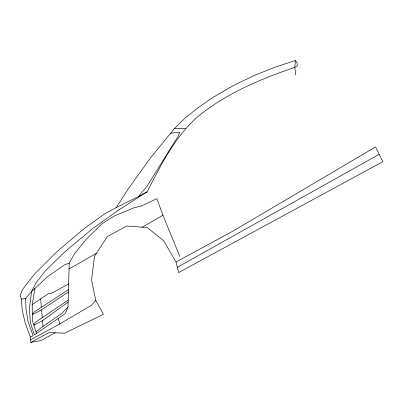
<?xml version="1.0" encoding="UTF-8"?>
<svg xmlns="http://www.w3.org/2000/svg" width="403" height="403" viewBox="0 0 403 403"><rect width="100%" height="100%" fill="white"/><g stroke="black" fill="none" stroke-linecap="round" stroke-linejoin="round"><path stroke-width="0.6" d="M55.186 332.772L40.889 340.54L30.85 342.444L30.356 337.13L25.248 323.095L22.2 309.998L21.43 299.212L20.15 295.706L22.492 289.53L34.512 274.04L56.863 251.764L83.507 229.126L104.679 213.837L116.225 207.565L127.746 189.627L150.259 158.298L174.403 128.567L185.395 117.777L198.211 107.672L212.497 97.692L233.282 85.617L254.701 75.301L274.796 67.271L295.369 60.556L297.127 62.843L297.182 66.102L294.8 67.397C260 79.174 225.358 93.763 196.866 117.469C174.418 137.68 160.706 165.346 147.12 191.838L117.938 210.527L92.922 228.39L64.999 251.658L45.453 270.781L35.993 282.876L31.55 291.591L29.404 308.9L30.351 322.425L34.421 334.918L65.382 313.398L68.011 307.041L69.21 263.088L74.52 253.774L85.94 239.604L102.035 223.665L114.895 215.655L133.967 207.812L141.644 205.913L156.873 198.634L162.943 215.303L179.854 256.545M295.369 60.556L294.8 67.397L295.782 75.034M36.532 333.452L32.3 320.516L32.24 304.592L34.905 288.477M116.225 207.565L138.375 196.583L146.883 186.453L178.312 135.897L179.773 132.124L170.59 133.267M21.43 299.212L25.626 298.381L31.55 291.591L48.073 276.262L64.782 264.771L69.21 263.088M176.02 262.031L233.241 230.954L375.515 146.949L382.85 161.643L178.605 272.574L176.02 262.031L163.719 240.833L147.327 227.599L126.698 226.023L107.364 236.526L94.504 256.288L91.562 280.025L95.743 300.376L91.496 305.242L60.007 323.816L30.603 339.789M68.011 307.041L61.649 313.559L43.015 326.38L35.983 331.765M68.198 300.069L35.328 322.304L33.867 325.302L42.517 320.602L68.142 302.144M32.24 304.592L48.859 293.349L51.549 293.208L68.641 283.924M68.485 289.636L33.701 312.29L32.28 314.803L41.58 309.751L68.419 291.994M69.049 268.947L96.453 253.291M142.113 227.201L162.943 215.303M177.315 267.305L379.183 154.299M138.375 196.583L147.12 191.838M30.356 337.13L33.137 335.618L28.029 321.584L26.034 309.237L25.626 298.381M30.85 342.444L49.131 332.515L64.717 333.18L103.43 314.305L95.743 300.376M174.403 128.567L185.662 128.456M58.067 318.481L60.007 323.816M40.643 298.905L41.368 307.298M41.58 309.751L42.26 317.619M42.517 320.602L43.015 326.38"/></g></svg>
